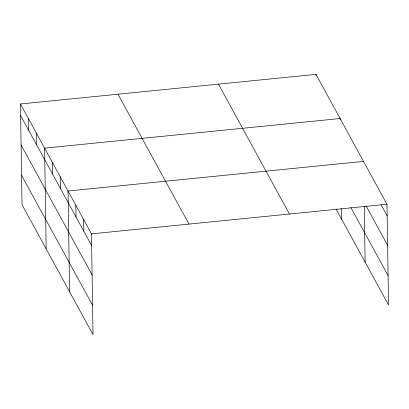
<?xml version="1.0" encoding="UTF-8"?>
<svg xmlns="http://www.w3.org/2000/svg" width="409" height="409" viewBox="0 0 409 409"><rect width="100%" height="100%" fill="white"/><g stroke="black" fill="none" stroke-linecap="round" stroke-linejoin="round"><path stroke-width="0.61" d="M20.45 103.983L91.447 233.871L93.027 334.628L22.035 204.745L20.45 103.983L315.973 74.372L386.965 204.255L388.55 305.017L336.029 208.933M363.54 161.391L68.017 191.008L69.602 291.765M91.447 233.871L386.965 204.255M381.142 204.909L387.149 215.901M365.983 205.742L387.614 245.308M350.84 207.465L388.09 275.61M218.447 84.142L289.444 214.03M117.971 94.213L188.968 224.096M20.634 115.624L91.631 245.512M21.094 145.037L92.091 274.92M21.57 175.333L92.567 305.221M364.245 206.233L365.119 262.154M340.13 119.755L340.109 118.533L44.591 148.145L46.171 248.907M341.525 208.656L341.694 219.29M315.973 74.372L315.988 75.593M83.635 219.582L83.819 231.228M75.829 205.298L76.008 216.939M60.21 176.719L60.389 188.365M52.398 162.434L52.582 174.076M36.544 133.426L36.723 145.067M28.497 118.702L28.681 130.348"/></g></svg>
